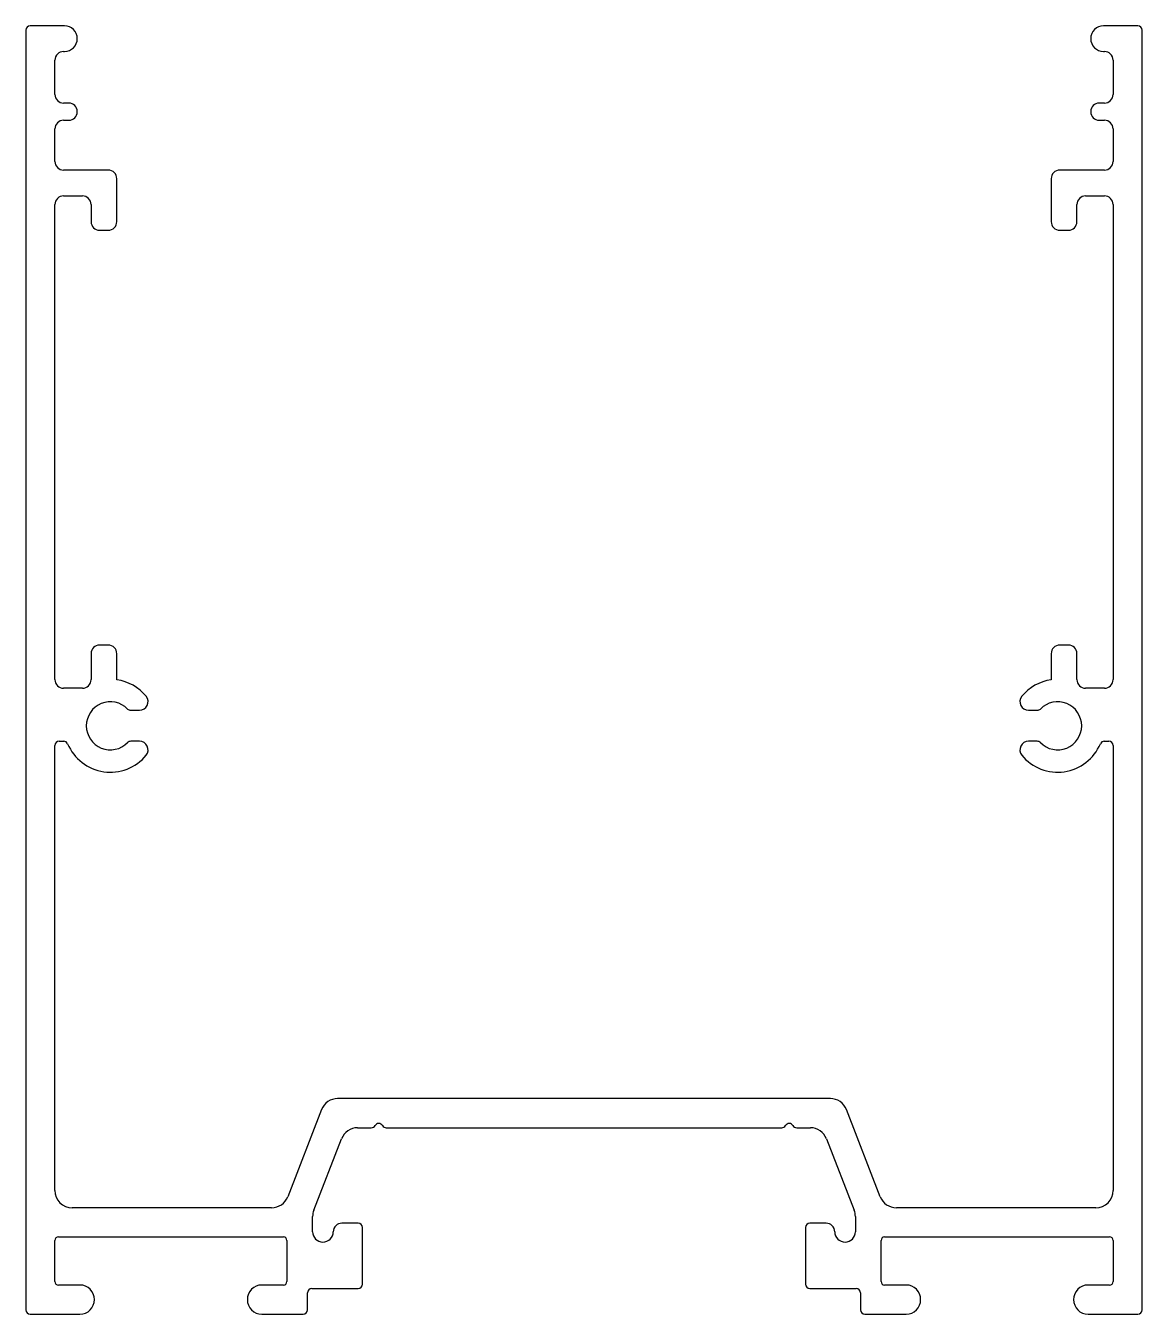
# Model space of a CAD drawing. Extents: x 1.4 to 66.4, y 1.3 to 76.3.
import ezdxf

# ---------------------------------------------------------------- set-up
doc = ezdxf.new("R2010")
doc.units = 0
doc.layers.get('0').update_dxf_attribs({"linetype": 'CONTINUOUS'})

msp = doc.modelspace()

# ---------------------------------------------------------------- linework, layer by layer
for p, q in [((1.39, 76.009), (1.39, 1.509)), ((3.642, 76.259), (1.64, 76.259)), ((66.14, 76.259), (64.138, 76.259)), ((66.39, 1.509), (66.39, 76.009)), ((3.09, 72.259), (3.09, 74.259)), ((3.59, 74.759), (3.642, 74.759)), ((64.138, 74.759), (64.19, 74.759)), ((64.69, 74.259), (64.69, 72.259)), ((3.892, 71.759), (3.59, 71.759)), ((64.19, 71.759), (63.888, 71.759)), ((3.59, 70.759), (3.892, 70.759)), ((63.888, 70.759), (64.19, 70.759)), ((3.09, 68.357), (3.09, 70.259)), ((64.69, 70.259), (64.69, 68.357)), ((6.192, 67.857), (3.59, 67.857)), ((64.19, 67.857), (61.588, 67.857)), ((6.692, 64.857), (6.692, 67.357)), ((61.088, 67.357), (61.088, 64.857)), ((3.591, 66.357), (4.692, 66.356)), ((63.088, 66.355), (64.189, 66.356)), ((3.09, 38.198), (3.09, 65.857)), ((5.192, 65.856), (5.192, 64.857)), ((62.588, 64.857), (62.588, 65.855)), ((64.69, 65.856), (64.69, 38.198)), ((5.692, 64.357), (6.192, 64.357)), ((61.588, 64.357), (62.088, 64.357)), ((6.192, 40.209), (5.692, 40.209)), ((62.088, 40.209), (61.588, 40.209)), ((5.192, 39.709), (5.192, 38.198)), ((6.692, 38.184), (6.692, 39.709)), ((61.088, 39.709), (61.088, 38.184)), ((62.588, 38.198), (62.588, 39.709)), ((4.692, 37.698), (3.59, 37.698)), ((64.19, 37.698), (63.088, 37.698)), ((7.498, 36.411), (8.012, 36.411)), ((59.768, 36.411), (60.282, 36.411)), ((3.34, 34.611), (3.598, 34.611)), ((8.012, 34.611), (7.498, 34.611)), ((60.282, 34.611), (59.768, 34.611)), ((64.182, 34.611), (64.44, 34.611)), ((3.09, 8.459), (3.09, 34.361)), ((64.69, 34.361), (64.69, 8.459)), ((33.89, 13.811), (19.547, 13.811)), ((48.233, 13.811), (33.89, 13.811)), ((18.615, 13.173), (16.638, 8.096)), ((51.142, 8.096), (49.165, 13.173)), ((20.709, 12.111), (21.507, 12.111)), ((22.373, 12.111), (45.407, 12.111)), ((46.273, 12.111), (47.071, 12.111)), ((18.158, 7.314), (19.778, 11.473)), ((48.002, 11.473), (49.622, 7.314)), ((15.706, 7.459), (4.09, 7.459)), ((18.09, 6.059), (18.09, 6.951)), ((49.69, 6.951), (49.69, 6.059)), ((63.69, 7.459), (52.074, 7.459)), ((20.74, 6.559), (19.79, 6.559)), ((20.99, 3.009), (20.99, 6.309)), ((46.79, 6.309), (46.79, 3.009)), ((47.99, 6.559), (47.04, 6.559)), ((3.09, 3.159), (3.09, 5.559)), ((3.29, 5.759), (16.39, 5.759)), ((16.59, 5.559), (16.59, 3.159)), ((51.19, 3.159), (51.19, 5.559)), ((51.39, 5.759), (64.49, 5.759)), ((64.69, 5.559), (64.69, 3.159)), ((4.54, 2.959), (3.29, 2.959)), ((16.39, 2.959), (15.14, 2.959)), ((17.79, 1.509), (17.79, 2.509)), ((18.04, 2.759), (20.74, 2.759)), ((47.04, 2.759), (49.74, 2.759)), ((49.99, 2.509), (49.99, 1.509)), ((52.64, 2.959), (51.39, 2.959)), ((64.49, 2.959), (63.24, 2.959)), ((1.64, 1.259), (4.54, 1.259)), ((15.14, 1.259), (17.54, 1.259)), ((50.24, 1.259), (52.64, 1.259)), ((63.24, 1.259), (66.14, 1.259))]:
    msp.add_line(p, q)
for centre, radius, start, end in [((1.64, 76.009), 0.25, 90, 180), ((3.642, 75.509), 0.75, 0, 90), ((64.138, 75.509), 0.75, 90, 180), ((66.14, 76.009), 0.25, 0, 90), ((3.642, 75.509), 0.75, 270, 0), ((64.138, 75.509), 0.75, 180, 270), ((3.59, 74.259), 0.5, 90, 180), ((64.19, 74.259), 0.5, 0, 90), ((3.59, 72.259), 0.5, 180, 270), ((64.19, 72.259), 0.5, 270, 0), ((3.892, 71.259), 0.5, 0, 90), ((3.892, 71.259), 0.5, 270, 0), ((63.888, 71.259), 0.5, 90, 180), ((63.888, 71.259), 0.5, 180, 270), ((3.59, 70.259), 0.5, 90, 180), ((64.19, 70.259), 0.5, 0, 90), ((3.59, 68.357), 0.5, 180, 270), ((64.19, 68.357), 0.5, 270, 0), ((6.192, 67.357), 0.5, 0, 90), ((61.588, 67.357), 0.5, 90, 180), ((3.59, 65.857), 0.5, 89.94189, 180), ((4.692, 65.856), 0.5, 0, 89.94189), ((63.088, 65.855), 0.5, 90.05925, 180), ((64.19, 65.856), 0.5, 360, 90.05925), ((5.692, 64.857), 0.5, 180, 270), ((6.192, 64.857), 0.5, 270, 0), ((61.588, 64.857), 0.5, 180, 270), ((62.088, 64.857), 0.5, 270, 0), ((5.692, 39.709), 0.5, 90, 180), ((6.192, 39.709), 0.5, 0, 90), ((61.588, 39.709), 0.5, 90, 180), ((62.088, 39.709), 0.5, 0, 90), ((3.59, 38.198), 0.5, 180, 270), ((4.692, 38.198), 0.5, 270, 0), ((6.315, 35.511), 2.7, 39.5212, 81.97788), ((61.465, 35.511), 2.7, 98.02212, 140.4788), ((63.088, 38.198), 0.5, 180, 270), ((64.19, 38.198), 0.5, 270, 0), ((6.315, 35.511), 1.4, 44.18439, 315.81561), ((8.012, 36.911), 0.5, 270, 39.5212), ((59.768, 36.911), 0.5, 140.4788, 270), ((61.465, 35.511), 1.4, 224.18439, 135.81561), ((7.498, 36.661), 0.25, 224.18439, 270), ((60.282, 36.661), 0.25, 270, 315.81561), ((3.34, 34.361), 0.25, 90, 180), ((3.598, 34.361), 0.25, 22.94395, 90), ((7.498, 34.361), 0.25, 90, 135.81561), ((8.012, 34.111), 0.5, 320.4788, 90), ((59.768, 34.111), 0.5, 90, 219.5212), ((60.282, 34.361), 0.25, 44.18439, 90), ((64.182, 34.361), 0.25, 90, 157.05605), ((64.44, 34.361), 0.25, 360, 90), ((6.315, 35.511), 2.7, 202.94395, 320.4788), ((61.465, 35.511), 2.7, 219.5212, 337.05605), ((19.547, 12.811), 1, 90, 158.7255), ((48.233, 12.811), 1, 21.2745, 90), ((20.709, 11.111), 1, 90, 158.7255), ((21.507, 12.361), 0.25, 270, 330), ((21.94, 12.111), 0.25, 30, 150), ((22.373, 12.361), 0.25, 210, 270), ((45.407, 12.361), 0.25, 270, 330), ((45.84, 12.111), 0.25, 30, 150), ((46.273, 12.361), 0.25, 210, 270), ((47.071, 11.111), 1, 21.2745, 90), ((4.09, 8.459), 1, 180, 270), ((63.69, 8.459), 1, 270, 0), ((15.706, 8.459), 1, 270, 338.7255), ((52.074, 8.459), 1, 201.2745, 270), ((19.09, 6.951), 1, 158.7255, 180), ((48.69, 6.951), 1, 360, 21.2745), ((18.69, 6.059), 0.6, 180, 0), ((19.79, 6.059), 0.5, 90, 180), ((20.74, 6.309), 0.25, 0, 90), ((47.04, 6.309), 0.25, 90, 180), ((47.99, 6.059), 0.5, 0, 90), ((49.09, 6.059), 0.6, 180, 0), ((3.29, 5.559), 0.2, 90, 180), ((16.39, 5.559), 0.2, 0, 90), ((51.39, 5.559), 0.2, 90, 180), ((64.49, 5.559), 0.2, 360, 90), ((3.29, 3.159), 0.2, 180, 270), ((16.39, 3.159), 0.2, 270, 0), ((20.74, 3.009), 0.25, 270, 360), ((47.04, 3.009), 0.25, 180, 270), ((51.39, 3.159), 0.2, 180, 270), ((64.49, 3.159), 0.2, 270, 0), ((4.54, 2.109), 0.85, 270, 90), ((15.14, 2.109), 0.85, 90, 270), ((18.04, 2.509), 0.25, 90, 180), ((49.74, 2.509), 0.25, 0, 90), ((52.64, 2.109), 0.85, 270, 90), ((63.24, 2.109), 0.85, 90, 270), ((1.64, 1.509), 0.25, 180, 270), ((17.54, 1.509), 0.25, 270, 0), ((50.24, 1.509), 0.25, 180, 270), ((66.14, 1.509), 0.25, 270, 0)]:
    msp.add_arc(centre, radius, start, end)

doc.saveas('drawing.dxf')
